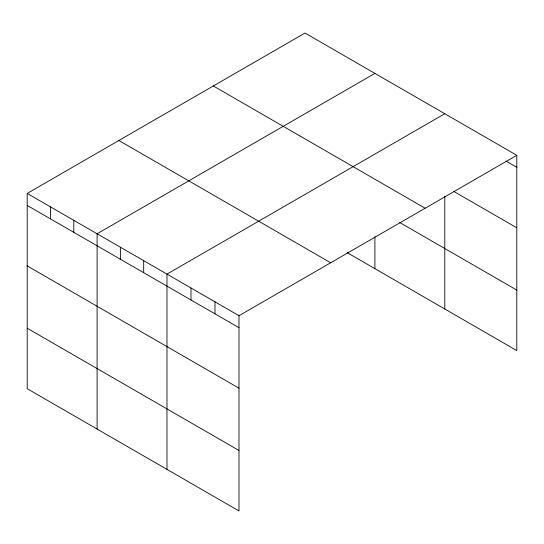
<?xml version="1.0" encoding="UTF-8"?>
<svg xmlns="http://www.w3.org/2000/svg" width="544" height="544" viewBox="0 0 544 544"><rect width="100%" height="100%" fill="white"/><g stroke="black" fill="none" stroke-linecap="round" stroke-linejoin="round"><path stroke-width="0.82" d="M516.8 155.312L238.993 315.704L238.993 510.966L27.2 388.688L27.2 193.426L305.007 33.034L516.8 155.312L516.8 350.574L347.235 252.674M374.898 73.386L97.09 233.777L97.09 429.039M444.788 113.737L166.981 274.128L166.981 469.39M505.893 161.024L516.8 167.321M453.519 191.264L516.8 227.8M213.33 85.966L425.122 208.243M399.65 222.469L516.8 290.102M118.878 140.495L330.67 262.772M27.2 193.426L238.993 315.704M27.2 205.435L238.993 327.712M27.2 265.907L238.993 388.185M27.2 328.216L238.993 450.493M444.788 196.323L444.788 308.999M374.898 236.735L374.898 268.648M214.989 301.845L214.989 313.854M190.985 287.987L190.985 299.996M143.684 260.678L143.684 272.687M120.387 247.228L120.387 259.236M73.794 220.327L73.794 232.336M50.497 206.876L50.497 218.885"/></g></svg>
